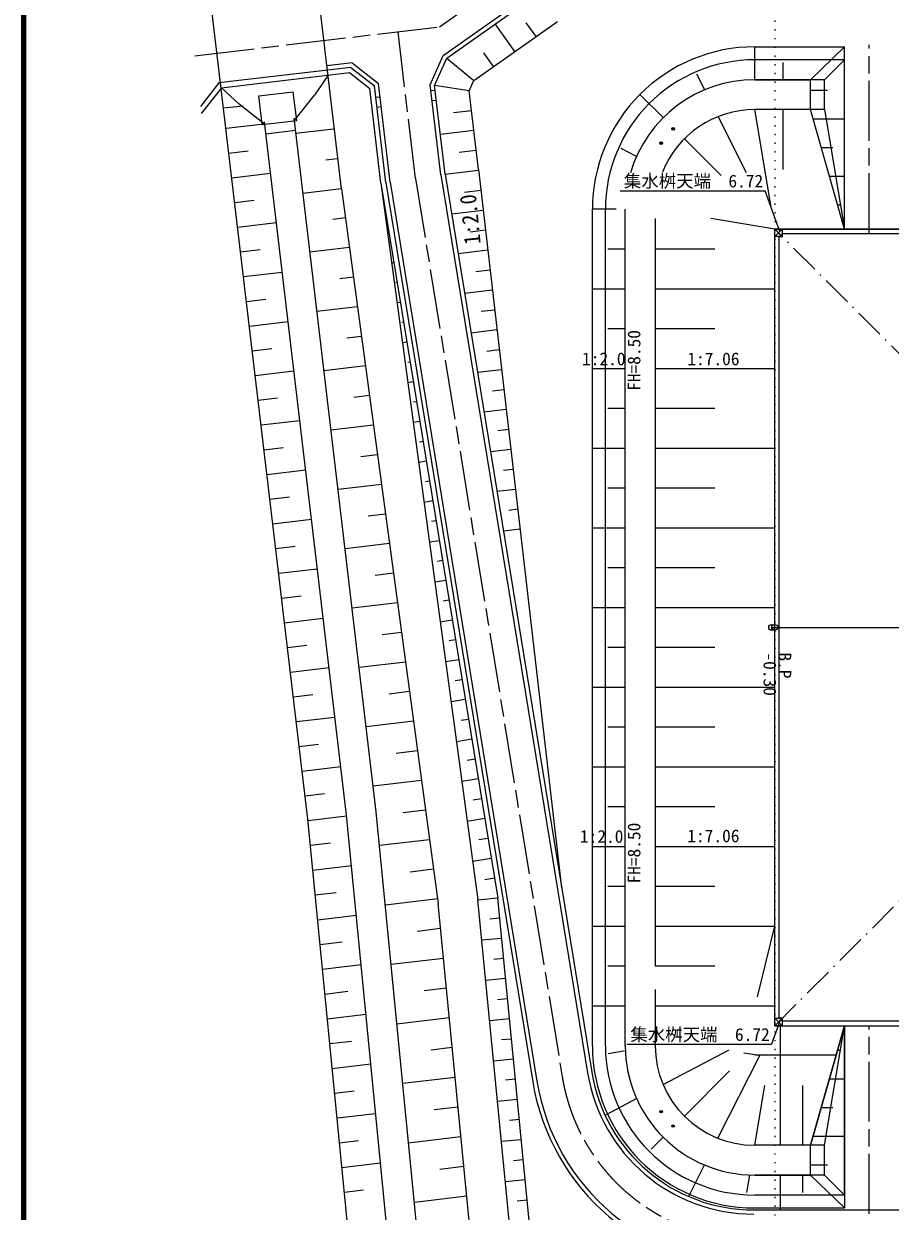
# Model space of a CAD drawing. Units: millimetres, scale not verified. Extents: x -199250 to 201250, y -138500 to 162913.
# Drawn here: x -199250 to -112238, y -45974 to 73272 of the extents above; entities that cross this region are included whole.
import ezdxf
from ezdxf.enums import TextEntityAlignment as Align

# ---------------------------------------------------------------- set-up
doc = ezdxf.new("R2010")
doc.units = ezdxf.units.MM
doc.header["$LTSCALE"] = 500
doc.header["$PDMODE"] = 32
doc.header["$PDSIZE"] = 250
for name, pattern in [('CHAIN', [18.5, 12, -1.5, 3.5, -1.5]), ('DASHED_DOTTED', [9.25, 6, -1.5, 0.25, -1.5]), ('DOTTED', [1.75, 0.25, -1.5])]:
    doc.linetypes.add(name, pattern=pattern)
for name, color, linetype, lineweight in [('0-1_S-SUV', 7, 'Continuous', 13), ('0-4_現況図（想定）', 8, 'Continuous', 13), ('0-A_計画', 7, 'Continuous', 18), ('0-B_二次掘削', 7, 'Continuous', 13), ('0-C_ｸﾞﾗﾝﾄﾞ高さ勾配', 5, 'Continuous', 13), ('0-D_法形状', 7, 'Continuous', 25), ('0-E_法マ－ク', 7, 'Continuous', 18)]:
    doc.layers.add(name, color=color, linetype=linetype, lineweight=lineweight)
doc.styles.add('ＭＳ ゴシック', font='')
doc.styles.get('ＭＳ ゴシック').set_extended_font_data('MS Gothic')

msp = doc.modelspace()

# ---------------------------------------------------------------- linework, layer by layer
at = {"layer": '0-1_S-SUV', "lineweight": 140}
msp.add_lwpolyline([(-199250, -138500), (-199250, 138500), (201250, 138500), (201250, -138500)], close=True, dxfattribs=at)
at = {"layer": '0-4_現況図（想定）'}
for p, q in [((-167343.4, 56696.7), (-170213.9, 80912)), ((-157117.8, 70085.1), (-147084.5, 77176.7)), ((-156781, 69808.8), (-146928.8, 76772.4)), ((-149934, 70484.8), (-151896.4, 73261.3)), ((-147801.2, 71992.2), (-148782.4, 73380.5)), ((-152066.7, 68977.4), (-153047.9, 70365.6)), ((-166272.1, 69330.6), (-168805.4, 69030.3)), ((-166272.1, 69330.6), (-163642.6, 67258.4)), ((-158431.6, 67133.3), (-157117.8, 70085.1)), ((-158000.9, 67068), (-156781, 69808.8)), ((-156781, 69808.8), (-154055, 67572)), ((-116843, 69652.2), (-125843, 69652.3)), ((-116843.1, 52652.2), (-116843, 69652.2)), ((-166395.4, 68893.1), (-179646.2, 67322.4)), ((-179382, 66850.2), (-166542.2, 68372.2)), ((-168697.1, 68116.7), (-170068.2, 66091.3)), ((-166542.2, 68372.2), (-164511.3, 66771.7)), ((-166395.4, 68893.1), (-164039.2, 67036.2)), ((-179646.2, 67322.4), (-181505.6, 64968.1)), ((-179382, 66850.2), (-181423.8, 64264.9)), ((-177615.4, 65196.6), (-179382, 66850.2)), ((-162887.2, 57317.9), (-164039.2, 67036.2)), ((-162471.2, 57376.5), (-163642.6, 67258.4)), ((-157360.4, 58096.6), (-158431.6, 67133.3)), ((-156944.4, 58155.2), (-158000.9, 67068)), ((-154514.5, 66539.7), (-158000.9, 67068)), ((-118843, 67652.2), (-125843, 67652.3)), ((-175640.4, 66035), (-172184.6, 66444.6)), ((-175299, 63155.1), (-175640.4, 66035)), ((-171843.2, 63564.8), (-172184.6, 66444.6)), ((-172081.5, 63536.5), (-170068.2, 66091.3)), ((-163382.4, 57248.1), (-164511.3, 66771.7)), ((-163483.3, 65914.7), (-163900.4, 65865.2)), ((-157942.1, 66571.5), (-158359.1, 66522.1)), ((-179160.7, 64812.1), (-177215.4, 65042.7)), ((-175060.7, 63183.4), (-177615.4, 65196.6)), ((-163365.6, 64921.6), (-163782.6, 64872.2)), ((-157824.4, 65578.5), (-158241.4, 65529)), ((-154282.5, 64538.5), (-156089, 64324.4)), ((-118843, 64652.2), (-125843, 64652.3)), ((-118843, 64652.2), (-116843.1, 52652.2)), ((-178939.4, 62773.9), (-175066.5, 63233)), ((-175299, 63155.1), (-171843.2, 63564.8)), ((-166837.6, -6188.3), (-175090.1, 63431.6)), ((-163854.8, -5865.9), (-172110.9, 63784.8)), ((-171963.8, 62543.5), (-174942.9, 62190.3)), ((-168155.2, 62694.5), (-171928.7, 62247.2)), ((-154050.5, 62537.3), (-157416.6, 62138.3)), ((-178645.1, 60291.3), (-176699.8, 60521.9)), ((-167752.8, 59721.2), (-168917.6, 59583.1)), ((-153818.5, 60536), (-155532.4, 60332.9)), ((-153586.6, 58534.8), (-156941.5, 58137.1)), ((-153576.9, 58629.6), (-145235.2, -13509.3)), ((-178350.9, 57808.7), (-174478, 58267.8)), ((-163382.4, 57248.1), (-153646.6, -14712.9)), ((-163382.4, 57248.1), (-151655.4, -14525.6)), ((-162887.2, 57317.9), (-148134.1, -32975.9)), ((-162471.2, 57376.5), (-147719.6, -32908.2)), ((-157360.4, 58096.6), (-142627.2, -32076.1)), ((-156944.4, 58155.2), (-142212.7, -32008.4)), ((-167343.4, 56696.7), (-171216.3, 56237.6)), ((-167343.4, 56696.7), (-157630.1, -15076.6)), ((-153354.6, 56533.6), (-154975.8, 56341.4)), ((-178056.6, 55326.1), (-176111.3, 55556.7)), ((-163056.7, 55254.4), (-163084, 55249.9)), ((-166948, 53774.6), (-168211.4, 53624.8)), ((-153122.6, 54532.4), (-156291.1, 54156.8)), ((-140843.4, -29347.7), (-140843.1, 54652.3)), ((-138843.4, -29347.7), (-138843.1, 54652.3)), ((-177762.3, 52843.5), (-173889.4, 53302.5)), ((-162730.9, 53260.7), (-162840.5, 53242.8)), ((-152890.6, 52531.1), (-154419.2, 52349.9)), ((-123843.4, -27347.7), (-123843.1, 52652.3)), ((-123843.1, 52652.3), (125456.9, 52651.2)), ((-177468, 50360.8), (-175522.7, 50591.4)), ((-166545.6, 50801.3), (-170516.1, 50330.6)), ((-162405.1, 51267), (-162487.3, 51253.5)), ((-152658.6, 50529.9), (-155640.8, 50176.4)), ((-162079.4, 49273.2), (-162298.6, 49237.4)), ((-177173.7, 47878.2), (-173300.9, 48337.3)), ((-166143.2, 47828), (-167505.1, 47666.6)), ((-152426.7, 48528.7), (-153862.6, 48358.5)), ((-161753.6, 47279.5), (-161890.5, 47257.2)), ((-152194.7, 46527.5), (-154990.4, 46196.1)), ((-176879.5, 45395.6), (-174934.2, 45626.2)), ((-165740.8, 44854.7), (-169809.9, 44372.4)), ((-161427.9, 45285.8), (-161756.7, 45232.1)), ((-151962.7, 44526.2), (-153306, 44367)), ((-176585.2, 42913), (-172712.3, 43372.1)), ((-161102.1, 43292.1), (-161293.8, 43260.8)), ((-165338.4, 41881.4), (-166798.8, 41708.3)), ((-151730.7, 42525), (-154340.1, 42215.7)), ((-176290.9, 40430.4), (-174345.6, 40661)), ((-160776.4, 41298.4), (-161214.8, 41226.8)), ((-151498.7, 40523.8), (-152749.4, 40375.5)), ((-175996.6, 37947.7), (-172123.7, 38406.8)), ((-164936, 38908.1), (-169103.6, 38414.1)), ((-160450.6, 39304.7), (-160697, 39264.4)), ((-151266.7, 38522.5), (-153689.7, 38235.3)), ((-160124.9, 37311), (-160672.9, 37221.4)), ((-164533.7, 35934.8), (-166092.5, 35750)), ((-151034.8, 36521.3), (-152192.8, 36384.1)), ((-175702.3, 35465.1), (-173757, 35695.7)), ((-159799.1, 35317.2), (-160100.3, 35268)), ((-175408.1, 32982.5), (-171535.2, 33441.6)), ((-150802.8, 34520.1), (-153039.4, 34255)), ((-164131.3, 32961.5), (-168397.3, 32455.8)), ((-159473.4, 33323.5), (-160131, 33216.1)), ((-150570.8, 32518.9), (-151636.2, 32392.6)), ((-159147.6, 31329.8), (-159503.5, 31271.7)), ((-175113.8, 30499.9), (-173168.5, 30730.5)), ((-163728.9, 29988.2), (-165386.3, 29791.7)), ((-150338.8, 30517.6), (-152389, 30274.6)), ((-158821.9, 29336.1), (-159589.1, 29210.7)), ((-174819.5, 28017.3), (-170946.6, 28476.4)), ((-150106.8, 28516.4), (-151079.6, 28401.1)), ((-163326.5, 27014.9), (-167691, 26497.5)), ((-158496.1, 27342.4), (-158906.8, 27275.3)), ((-149874.9, 26515.2), (-151738.7, 26294.3)), ((-174525.2, 25534.7), (-172579.9, 25765.2)), ((-158170.4, 25348.7), (-159047.2, 25205.4)), ((-162924.1, 24041.6), (-164680, 23833.4)), ((-149642.9, 24514), (-150523, 24409.6)), ((-174230.9, 23052), (-170358, 23511.1)), ((-157844.6, 23355), (-158310, 23278.9)), ((-149410.9, 22512.7), (-151088.3, 22313.9)), ((-173936.6, 20569.4), (-171991.3, 20800)), ((-162521.7, 21068.2), (-166984.8, 20539.2)), ((-157518.9, 21361.3), (-158505.4, 21200.1)), ((-157193.1, 19367.5), (-157713.3, 19282.6)), ((-173642.4, 18086.8), (-169769.5, 18545.9)), ((-162119.3, 18094.9), (-163973.7, 17875.1)), ((-156867.4, 17373.8), (-157963.5, 17194.7)), ((-173348.1, 15604.2), (-171402.8, 15834.8)), ((-161716.9, 15121.6), (-166278.5, 14580.9)), ((-156541.6, 15380.1), (-157116.5, 15286.2)), ((-173053.8, 13121.6), (-169180.9, 13580.6)), ((-156215.9, 13386.4), (-157421.6, 13189.4)), ((-161314.5, 12148.3), (-163267.4, 11916.8)), ((-172759.5, 10638.9), (-170814.2, 10869.5)), ((-155890.1, 11392.7), (-156519.8, 11289.8)), ((-172465.2, 8156.3), (-168592.4, 8615.4)), ((-160912.2, 9175), (-165572.2, 8622.6)), ((-155564.4, 9399), (-156879.7, 9184.1)), ((-155238.6, 7405.3), (-155923, 7293.4)), ((-160509.8, 6201.7), (-162561.2, 5958.6)), ((-172171, 5673.7), (-170225.7, 5904.3)), ((-154912.9, 5411.5), (-156337.8, 5178.7)), ((-171876.7, 3191.1), (-168003.8, 3650.2)), ((-160107.4, 3228.4), (-164865.9, 2664.4)), ((-154587.1, 3417.8), (-155326.3, 3297.1)), ((-154261.4, 1424.1), (-155795.9, 1173.4)), ((-171582.4, 708.5), (-169637.1, 939)), ((-159705, 255.1), (-161854.9, 0.3)), ((-153935.6, -569.6), (-154729.5, -699.3)), ((-171288.1, -1774.2), (-167415.2, -1315.1)), ((-159302.6, -2718.2), (-164159.7, -3293.9)), ((-153609.9, -2563.3), (-155254, -2831.9)), ((-170993.8, -4256.8), (-169048.5, -4026.2)), ((-153284.1, -4557), (-154132.8, -4695.7)), ((-158693.6, -58716), (-163854.8, -5865.9)), ((-158900.2, -5691.5), (-161148.6, -5958)), ((-165300.5, -62054.1), (-170715.2, -6607.4)), ((-170699.5, -6739.4), (-166826.7, -6280.3)), ((-161573.3, -60094.8), (-166837.6, -6188.3)), ((-152958.4, -6550.7), (-154712.1, -6837.3)), ((-170405.3, -9222), (-168460, -8991.4)), ((-158497.8, -8664.8), (-163523.3, -9260.5)), ((-152632.6, -8544.4), (-153536, -8692.1)), ((-152306.9, -10538.2), (-154170.2, -10842.6)), ((-170216.2, -11717.1), (-166342.5, -11257.9)), ((-158095.4, -11638.1), (-160442.3, -11916.3)), ((-151981.1, -12531.9), (-152939.3, -12688.4)), ((-169973.2, -14205.8), (-167871.4, -13956.7)), ((-157675.7, -14609.4), (-162940, -15233.4)), ((-153606.3, -56280.3), (-157630.1, -15076.6)), ((-149928.6, -52785), (-153646.6, -14712.9)), ((-151655.4, -14525.6), (-153645.9, -14720)), ((-148101.3, -50919.6), (-151655.4, -14525.6)), ((-169730.1, -16694.5), (-165856.4, -16235.3)), ((-151457.9, -16547.5), (-152453.2, -16644.7)), ((-157384.1, -17595.8), (-159736.1, -17874.6)), ((-169487.1, -19183.2), (-167282.8, -18921.9)), ((-151260.5, -18569.4), (-153251, -18763.7)), ((-169244.1, -21671.9), (-165370.3, -21212.7)), ((-157092.4, -20582.2), (-162356.7, -21206.2)), ((-151063, -20591.2), (-152058.3, -20688.4)), ((-150865.6, -22613.1), (-152856.1, -22807.5)), ((-156800.8, -23568.7), (-159029.8, -23832.9)), ((-169001, -24160.6), (-166694.3, -23887.1)), ((-150668.1, -24635), (-151663.4, -24732.2)), ((-168758, -26649.3), (-164884.3, -26190.1)), ((-156509.1, -26555.1), (-161773.4, -27179.1)), ((-150470.7, -26656.9), (-152461.2, -26851.3)), ((-123843.4, -27347.7), (137456.6, -27348.8)), ((-118843.5, -39347.8), (-116843.4, -27347.8)), ((-168514.9, -29138), (-166331.7, -28879.2)), ((-156217.5, -29541.5), (-158323.5, -29791.2)), ((-150273.2, -28678.8), (-151268.5, -28776)), ((-150075.8, -30700.7), (-152066.3, -30895.1)), ((-168271.9, -31626.7), (-164398.2, -31167.5)), ((-155925.9, -32528), (-161190.1, -33152)), ((-149878.3, -32722.6), (-150873.6, -32819.8)), ((-168028.9, -34115.4), (-166083.7, -33884.8)), ((-155634.2, -35514.4), (-158026.4, -35797.9)), ((-149680.9, -34744.5), (-151671.4, -34938.8)), ((-167785.8, -36604), (-163912.1, -36144.9)), ((-149483.4, -36766.3), (-150478.7, -36863.5)), ((-167542.8, -39092.7), (-165630.7, -38866.1)), ((-155342.6, -38500.8), (-160606.8, -39124.8)), ((-149286, -38788.2), (-151276.5, -38982.6)), ((-118843.5, -39347.8), (-125843.5, -39347.7)), ((-118843.5, -42347.8), (-118843.5, -39347.8)), ((-167299.8, -41581.4), (-163426.1, -41122.3)), ((-155050.9, -41487.3), (-157455.6, -41772.3)), ((-149088.5, -40810.1), (-150083.8, -40907.3)), ((-148891.1, -42832), (-150881.6, -43026.4)), ((-118843.5, -42347.8), (-125843.5, -42347.7)), ((-167056.7, -44070.1), (-165117.1, -43840.2)), ((-154759.3, -44473.7), (-160023.6, -45097.7)), ((-148693.6, -44853.9), (-149688.9, -44951.1)), ((-116843.5, -44347.8), (-125843.5, -44347.7)), ((-125928.7, -45847.7), (153835.2, -45848.9))]:
    msp.add_line(p, q, dxfattribs=at)
at = {"layer": '0-4_現況図（想定）', "linetype": 'CHAIN'}
for p, q in [((-157509.9, 72967.3), (-148040.8, 79660.1)), ((-182084.7, 70054.3), (-157509.9, 72967.3)), ((-159915.8, 57736.5), (-161662.9, 72475.1)), ((-114343.1, 52279.7), (-114343, 71152.2)), ((-159915.8, 57736.5), (-145173.4, -32492.1)), ((-114343.5, -46220.3), (-114343.4, -27347.8))]:
    msp.add_line(p, q, dxfattribs=at)
at = {"layer": '0-4_現況図（想定）'}
for points in [[(-170715.2, -6607.4), (-181451.2, 83963.9), (-175072.6, 92383.2)], [(-153576.9, 58629.6), (-154514.5, 66539.7), (-154055, 67572), (-145668.5, 73499.7)], [(-118843, 64652.2), (-118843, 67652.2), (-116843, 69652.2)], [(-118843.5, -42347.8), (-116843.5, -44347.8), (-116843.4, -27347.8)]]:
    msp.add_lwpolyline(points, dxfattribs=at)
for centre, radius, start, end in [((-125843.1, 54652.3), 15000, 89.99977, 179.99977), ((-125843.4, -29347.7), 15000, 179.99977, 269.99977), ((-125843.4, -29347.7), 13000, 179.99977, 269.99977), ((-125843.4, -29347.7), 10000, 179.99977, 269.99977), ((-125928.6, -29347.7), 16920, 189.27952, 269.99977), ((-125928.6, -29347.7), 16500, 189.27952, 269.99977), ((-125928.6, -29347.7), 22500, 189.27952, 269.99977), ((-125928.6, -29347.7), 22080, 189.27952, 269.99977)]:
    msp.add_arc(centre, radius, start, end, dxfattribs=at)
at = {"layer": '0-4_現況図（想定）', "linetype": 'CHAIN'}
msp.add_arc((-125928.6, -29347.7), 19500, 189.27952, 269.99977, dxfattribs=at)
at = {"layer": '0-A_計画'}
for p, q in [((-123843.7, 51900.1), (-123093.6, 52651.2)), ((-123046.4, 51857.2), (-123796.9, 52605.7)), ((-123093.6, 52651.2), (-123093.6, 52130.8)), ((-123093.6, 52201.2), (4006.4, 52201.2)), ((-123843.6, -27348.8), (-123093.5, -26597.8)), ((-123093.2, -27347.3), (-123843.6, -26598.8))]:
    msp.add_line(p, q, dxfattribs=at)
at = {"layer": '0-A_計画', "lineweight": 25}
for p, q in [((-125554.5, -24432.5), (-123843.6, -17348.8)), ((-125843.5, -30258.8), (-126926, -30111.3)), ((-125843.5, -30258.8), (-117668.1, -30258.8))]:
    msp.add_line(p, q, dxfattribs=at)
at = {"layer": '0-A_計画'}
for points in [[(-123843.6, 51901.2), (-123843.6, 52651.2), (-123093.6, 52651.2), (-123093.6, 51901.2)], [(-123843.6, -27348.8), (-123843.6, -26598.8), (-123093.6, -26598.8), (-123093.6, -27348.8)]]:
    msp.add_lwpolyline(points, close=True, dxfattribs=at)
for points in [[(-123393.6, 51901.2), (-123093.6, 51901.2), (-123093.6, 52201.2)], [(4556.4, -26898.8), (-123093.6, -26898.8), (-123093.6, -26598.8), (-123393.6, -26598.8), (-123393.6, 51901.2)]]:
    msp.add_lwpolyline(points, dxfattribs=at)
at = {"layer": '0-B_二次掘削', "linetype": 'DOTTED'}
msp.add_line((-123843, 84963.7), (-123843.5, -56680.1), dxfattribs=at)
at = {"layer": '0-B_二次掘削'}
msp.add_line((-124143.5, 12652.3), (137758.8, 12651.2), dxfattribs=at)
for centre in [(-124143.5, 12652.3), (-123843.3, 12652.3)]:
    msp.add_circle(centre, 300, dxfattribs=at)
at = {"layer": '0-C_ｸﾞﾗﾝﾄﾞ高さ勾配'}
for p, q in [((-139355.6, 56505.9), (-124811.6, 56505.9)), ((-123318.6, 52403.7), (-124811.6, 56505.9)), ((-123278.4, -26782.7), (-124157.2, -29197)), ((-138701.2, -29197), (-124157.2, -29197))]:
    msp.add_line(p, q, dxfattribs=at)
at = {"layer": '0-C_ｸﾞﾗﾝﾄﾞ高さ勾配', "linetype": 'DASHED_DOTTED', "lineweight": 25}
msp.add_lwpolyline([(-123843.4, -27347.7), (-83843.4, 12652.3), (-123843.4, 52652.3)], dxfattribs=at)
at = {"layer": '0-D_法形状'}
for p, q in [((-125843, 70952.3), (-116843, 70952.2)), ((-116843.1, 52652.2), (-116843, 70952.2)), ((-125843, 67652.3), (-120243, 67652.2)), ((-120243, 64652.2), (-120243, 67652.2)), ((-120243, 64652.2), (-125843, 64652.3)), ((-116843.1, 52652.2), (-120243, 64652.2)), ((-142143.4, -29347.7), (-142143.1, 54652.3)), ((-138843.4, -29347.7), (-138843.1, 54652.3)), ((-135843.1, 53720.1), (-135843.4, -21348.9)), ((-123843.6, -27348.8), (-123843.4, 52652.3)), ((5306.5, 52651.7), (-123843.4, 52652.3)), ((-135843.4, -23712.7), (-135843.4, -29347.7)), ((-123843.6, -27348.8), (5306.8, -27348.3)), ((-120243.5, -39347.8), (-116843.4, -27348.8)), ((-116843.4, -27348.8), (-116843.5, -45647.8)), ((-125928.7, -45647.7), (-116843.5, -45647.8))]:
    msp.add_line(p, q, dxfattribs=at)
msp.add_lwpolyline([(-125843.5, -42347.7), (-120243.5, -42347.8), (-120243.5, -39347.8), (-125843.5, -39347.7)], dxfattribs=at)
for centre, radius, start, end in [((-125843.1, 54652.3), 16300, 89.99977, 179.99977), ((-125843.1, 54652.3), 13000, 89.99977, 163.67743), ((-125843.1, 54652.3), 10000, 89.99977, 158.11765), ((-125843.4, -29347.7), 16300, 179.99977, 269.99977), ((-125843.4, -29347.7), 13000, 179.99977, 269.99977), ((-125843.4, -29347.7), 10000, 179.99977, 269.99977)]:
    msp.add_arc(centre, radius, start, end, dxfattribs=at)
at = {"layer": '0-E_法マ－ク'}
for p, q in [((-125844, 67651.2), (-125844, 70952.3)), ((-120244, 67651.2), (-116843, 70952.2)), ((-122994, 67651.2), (-122994, 69378)), ((-130865.3, 66642.3), (-131651.7, 68209.2)), ((-135036.3, 63843.5), (-137369.9, 66177.1)), ((-120244, 66600.5), (-118544, 66600.5)), ((-124210.8, 54855.3), (-125844.1, 64652.3)), ((-122993.9, 58651.2), (-122994, 64651.2)), ((-126679.5, 58302.5), (-129515.4, 63952.8)), ((-119981.4, 63724.4), (-116844, 63724.4)), ((-129231.5, 58038.7), (-132915, 61722.2)), ((-119166.4, 60848.3), (-118005.2, 60848.3)), ((-137718.7, 59941.6), (-139270.4, 60757)), ((-118351.5, 57972.2), (-116843.9, 57972.2)), ((-117536.6, 55096.1), (-117190.3, 55096.1)), ((-139760, 54651.1), (-142143.1, 54651.1)), ((-123843.9, 52651.2), (-130257.4, 53720.1)), ((-138843.9, 50651.1), (-140593.9, 50651.1)), ((-129843.9, 50651.2), (-135843.9, 50651.1)), ((-142143.1, 46651.1), (-138843.9, 46651.1)), ((-135843.9, 46651.1), (-123843.9, 46651.2)), ((-138843.9, 42651.1), (-140593.9, 42651.1)), ((-129843.9, 42651.2), (-135843.9, 42651.1)), ((-142143.2, 38651.1), (-138843.8, 38651.1)), ((-135843.8, 38651.1), (-123843.8, 38651.2)), ((-138843.8, 34651.1), (-140593.8, 34651.1)), ((-129843.8, 34651.2), (-135843.8, 34651.1)), ((-142143.2, 30651.1), (-138843.8, 30651.1)), ((-135843.8, 30651.1), (-123843.8, 30651.2)), ((-138843.8, 26651.1), (-140593.8, 26651.1)), ((-129843.8, 26651.2), (-135843.8, 26651.1)), ((-142143.2, 22651.1), (-138843.8, 22651.1)), ((-135843.8, 22651.1), (-123843.8, 22651.2)), ((-138843.8, 18651.1), (-140593.8, 18651.1)), ((-129843.8, 18651.2), (-135843.8, 18651.1)), ((-142143.3, 14651.1), (-138843.7, 14651.1)), ((-135843.7, 14651.1), (-123843.7, 14651.2)), ((-138843.7, 10651.1), (-140593.7, 10651.1)), ((-129843.7, 10651.2), (-135843.7, 10651.1)), ((-142143.3, 6651.1), (-138843.7, 6651.1)), ((-135843.7, 6651.1), (-123843.7, 6651.2)), ((-138843.7, 2651.1), (-140593.7, 2651.1)), ((-129843.7, 2651.2), (-135843.7, 2651.1)), ((-142143.3, -1348.9), (-138843.7, -1348.9)), ((-135843.7, -1348.9), (-123843.7, -1348.8)), ((-138843.7, -5348.9), (-140593.7, -5348.9)), ((-129843.7, -5348.8), (-135843.7, -5348.9)), ((-142143.4, -9348.9), (-138843.7, -9348.9)), ((-135843.7, -9348.9), (-123843.7, -9348.8)), ((-138843.6, -13348.9), (-140593.6, -13348.9)), ((-129843.6, -13348.8), (-135843.6, -13348.9)), ((-142143.4, -17348.9), (-138843.6, -17348.9)), ((-135843.6, -17348.9), (-123843.6, -17348.8)), ((-138843.6, -21348.9), (-140593.6, -21348.9)), ((-129843.6, -21348.8), (-135843.6, -21348.9)), ((-142143.4, -25348.9), (-138843.6, -25348.9)), ((-135843.6, -25348.9), (-123843.6, -25348.8)), ((-123265.9, -39348.8), (-123266, -27347.7)), ((-116843.6, -27348.8), (-120243.5, -39348.8)), ((-135049.6, -33253.7), (-128409.7, -29752.9)), ((-117536.3, -29793.6), (-117189.9, -29793.6)), ((-140571.1, -30137.5), (-138834, -29847.7)), ((-129542.6, -38639.5), (-125316.2, -30258.8)), ((-132914.6, -36419.9), (-128379.1, -31884.4)), ((-125843.5, -39348.8), (-124845.8, -33348.3)), ((-121001.3, -39348.8), (-121001.3, -33348.3)), ((-118351.2, -32669.7), (-116843.6, -32669.7)), ((-140811.7, -36291.8), (-137710.6, -34656.7)), ((-119166.1, -35545.9), (-118004.8, -35545.9)), ((-136245.1, -39750.4), (-135035.9, -38541.2)), ((-119980.9, -38422), (-116843.5, -38422)), ((-132476.4, -44457), (-130897.5, -41326.2)), ((-120243.5, -41298.1), (-118543.5, -41298.1)), ((-126629.6, -44076.5), (-126340.8, -42339.3)), ((-123265.9, -45848.8), (-123265.9, -42348.8)), ((-121001.2, -44098.8), (-121001.3, -42348.8)), ((-116843.5, -45647.8), (-120243.5, -42347.8))]:
    msp.add_line(p, q, dxfattribs=at)
for p in [(-134042.5, 62715.7), (-135241.6, 61279.4), (-135241.2, -35975.9), (-134043, -37412.2)]:
    msp.add_point(p, dxfattribs=at)

# ---------------------------------------------------------------- texts
at = {"layer": '0-4_現況図（想定）', "style": 'ＭＳ ゴシック', "width": 0.9}
msp.add_text('1:2.0', height=1650, rotation=95.578, dxfattribs=at).set_placement((-152869.2, 51236.4), align=Align.BOTTOM_LEFT)
at = {"layer": '0-B_二次掘削', "style": 'ＭＳ ゴシック'}
for s, p in [('-0.30', (-125343.3, 10140.8)), ('B.P', (-123843.3, 10140.8))]:
    msp.add_text(s, height=1283, rotation=270, dxfattribs=at).set_placement(p, align=Align.BOTTOM_LEFT)
at = {"layer": '0-C_ｸﾞﾗﾝﾄﾞ高さ勾配', "style": 'ＭＳ ゴシック'}
for p in [(-138988.4, 56451.6), (-138334, -29251.3)]:
    msp.add_text('集水桝天端\u30006.72', height=1283, dxfattribs=at).set_placement(p, align=Align.BOTTOM_LEFT)
at = {"layer": '0-D_法形状', "style": 'ＭＳ ゴシック'}
for p in [(-136943.6, 36406.7), (-136943.6, -13065.4)]:
    msp.add_text('FH=8.50', height=1283, rotation=90, dxfattribs=at).set_placement(p, align=Align.BOTTOM_LEFT)
for s, p in [('1:2.0', (-143188.8, 38594.2)), ('1:7.06', (-132611.7, 38594.2)), ('1:2.0', (-143397.3, -9361)), ('1:7.06', (-132615.8, -9305.7))]:
    msp.add_text(s, height=1283, dxfattribs=at).set_placement(p, align=Align.BOTTOM_LEFT)

doc.saveas('drawing.dxf')
